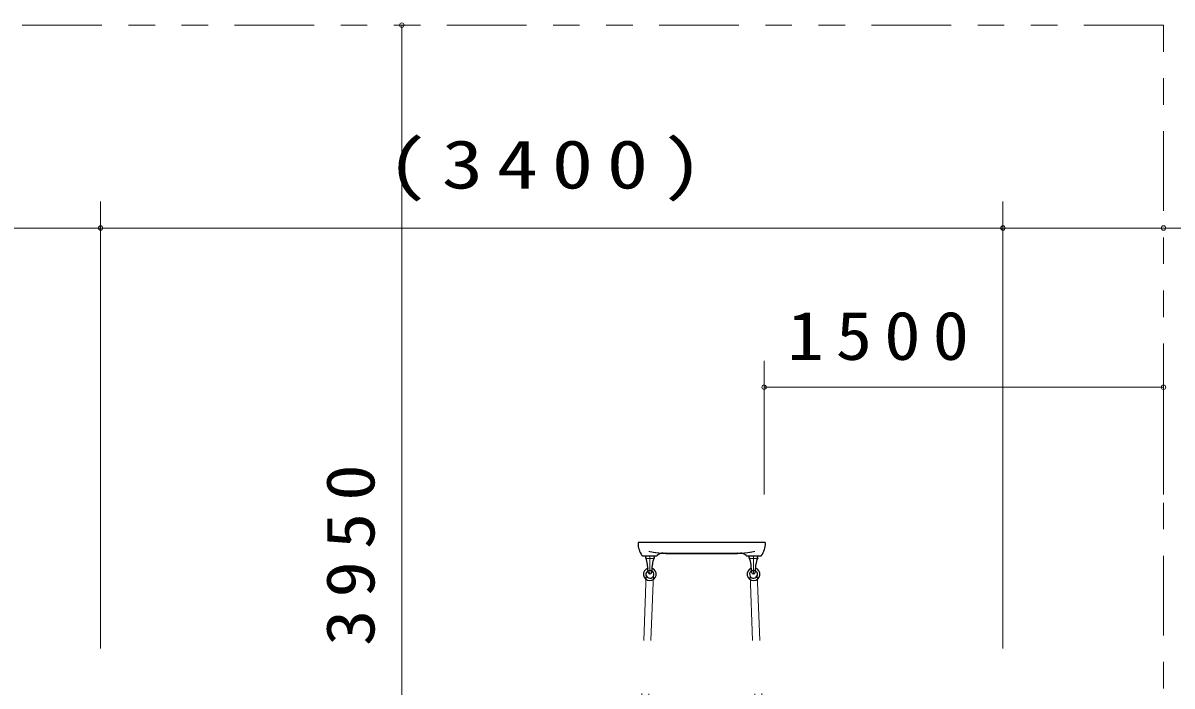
# Model space of a CAD drawing. Units: millimetres on the paper, with parts at other scales. Extents: x 197 to 617, y 140 to 437.
# Drawn here: x 539.33 to 582.62, y 303.97 to 328.96 of the extents above; entities that cross this region are included whole.
import ezdxf

# ---------------------------------------------------------------- set-up
doc = ezdxf.new("R2010")
doc.units = ezdxf.units.MM
for name, pattern in [('USER1', [4.5, 2.5, -2]), ('USER2', [6, 3, -1, 1, -1]), ('USER3', [8, 3, -1, 1, -1, 1, -1])]:
    doc.linetypes.add(name, pattern=pattern)
doc.layers.add('線', color=2, linetype='Continuous', lineweight=25)
doc.layers.add('補助', color=2, linetype='Continuous', lineweight=13)
doc.styles.add('ＭＳ ゴシック', font='')
doc.styles.get('ＭＳ ゴシック').set_extended_font_data('MS Gothic')

# ---------------------------------------------------------------- blocks, each defined once
blk = doc.blocks.new('dimension_origin')
at = {"color": 0, "linetype": 'Continuous', "lineweight": -2}
blk.add_circle((0, 0), 1.25, dxfattribs=at)

msp = doc.modelspace()

# ---------------------------------------------------------------- linework, layer by layer
at = {"layer": '線', "color": 131}
for p, q in [((567.272, 309.381), (562.532, 309.381)), ((562.665, 308.881), (563.213, 308.881)), ((563.069, 308.881), (563.089, 308.881)), ((563.332, 308.981), (566.472, 308.981)), ((563.552, 308.965), (563.55, 308.972)), ((563.557, 308.961), (563.607, 308.961)), ((563.607, 308.961), (566.197, 308.961)), ((566.197, 308.961), (566.247, 308.961)), ((566.254, 308.972), (566.252, 308.965)), ((566.591, 308.881), (567.139, 308.881)), ((566.715, 308.881), (566.734, 308.881))]:
    msp.add_line(p, q, dxfattribs=at)
at = {"layer": '線', "color": 7, "lineweight": 13}
for p, q in [((563.115, 308.881), (562.789, 308.881)), ((562.818, 308.781), (562.952, 308.774)), ((563.086, 308.781), (562.952, 308.774)), ((566.689, 308.881), (567.015, 308.881)), ((566.718, 308.781), (566.852, 308.774)), ((566.986, 308.781), (566.852, 308.774))]:
    msp.add_line(p, q, dxfattribs=at)
at = {"layer": '線', "linetype": 'USER2', "lineweight": 13}
for p, q in [((562.952, 308.881), (562.952, 308.191)), ((566.852, 308.881), (566.852, 308.191))]:
    msp.add_line(p, q, dxfattribs=at)
at = {"layer": '線', "color": 7}
for p, q in [((562.882, 308.256), (562.86, 308.547)), ((563.022, 308.256), (563.043, 308.547)), ((566.782, 308.256), (566.76, 308.547)), ((566.922, 308.256), (566.943, 308.547))]:
    msp.add_line(p, q, dxfattribs=at)
at = {"layer": '線', "color": 4, "linetype": 'USER1', "lineweight": 13}
for p, q in [((562.814, 308.187), (562.119, 290.057)), ((563.079, 308.176), (562.384, 290.047)), ((566.725, 308.176), (567.419, 290.047)), ((566.99, 308.187), (567.684, 290.057))]:
    msp.add_line(p, q, dxfattribs=at)
at = {"layer": '線', "linetype": 'USER3', "lineweight": 13}
msp.add_lwpolyline([(536.202, 249.877), (582.302, 249.877), (582.302, 328.877), (536.202, 328.877)], close=True, dxfattribs=at)
at = {"layer": '線', "color": 131}
for centre, radius, start, end in [((562.532, 309.351), 0.03, 90, 180), ((563.302, 309.351), 0.8, 180, 215.2344), ((566.502, 309.351), 0.8, 324.7656, 0), ((567.272, 309.351), 0.03, 0, 90), ((562.665, 308.901), 0.02, 215.2344, 270), ((563.213, 308.901), 0.02, 270, 316.5675), ((563.445, 308.681), 0.3, 90, 136.5675), ((563.536, 308.966), 0.015, 20, 90), ((563.557, 308.966), 0.005, 200, 270), ((566.247, 308.966), 0.005, 270, 340), ((566.268, 308.966), 0.015, 90, 160), ((566.358, 308.681), 0.3, 43.4325, 90), ((566.591, 308.901), 0.02, 223.4325, 270), ((567.139, 308.901), 0.02, 270, 324.7656)]:
    msp.add_arc(centre, radius, start, end, dxfattribs=at)
at = {"layer": '線', "color": 7, "lineweight": 13}
for centre, radius, start, end in [((562.789, 308.869), 0.012, 90, 180), ((562.82, 308.811), 0.03, 204.9727, 270), ((563.084, 308.811), 0.03, 270, 335.0273), ((563.115, 308.869), 0.012, 0, 90), ((566.689, 308.869), 0.012, 90, 180), ((566.72, 308.811), 0.03, 204.9727, 270), ((566.984, 308.811), 0.03, 270, 335.0273), ((567.015, 308.869), 0.012, 0, 90)]:
    msp.add_arc(centre, radius, start, end, dxfattribs=at)
at = {"layer": '線', "color": 7}
for centre, radius, start, end in [((562.944, 308.869), 0.167, 180, 205.6338), ((562.162, 308.494), 0.7, 4.2913, 25.6338), ((563.741, 308.494), 0.7, 154.3662, 175.7087), ((562.959, 308.869), 0.167, 335.0273, 0), ((566.844, 308.869), 0.167, 180, 204.9727), ((566.062, 308.494), 0.7, 4.2913, 25.6338), ((567.641, 308.494), 0.7, 154.3662, 175.7087), ((566.859, 308.869), 0.167, 334.3662, 0), ((562.948, 308.181), 0.24, 106.4043, 267.8627), ((562.948, 308.181), 0.15, 113.795, 267.8627), ((562.948, 308.181), 0.24, 267.8627, 71.9574), ((562.948, 308.181), 0.15, 267.8627, 63.472), ((566.855, 308.181), 0.24, 108.0426, 272.1373), ((566.855, 308.181), 0.15, 116.528, 272.1373), ((566.855, 308.181), 0.15, 272.1373, 66.205), ((566.855, 308.181), 0.24, 272.1373, 73.5957), ((562.952, 308.261), 0.07, 184.2913, 355.7087), ((566.852, 308.261), 0.07, 184.2913, 355.7087)]:
    msp.add_arc(centre, radius, start, end, dxfattribs=at)
at = {"layer": '線', "color": 7, "linetype": 'USER1', "lineweight": 13}
for centre in [(562.952, 308.261), (566.852, 308.261)]:
    msp.add_arc(centre, 0.07, 355.7087, 184.2913, dxfattribs=at)
at = {"layer": '線', "color": 131, "lineweight": 13}
for points, knots in [([(563.228, 308.987), (563.226, 308.987), (563.225, 308.988), (563.223, 308.988), (563.221, 308.988), (563.22, 308.988), (563.218, 308.988), (563.216, 308.989), (563.215, 308.989), (563.213, 308.989), (563.211, 308.989), (563.21, 308.989), (563.208, 308.989), (563.206, 308.99), (563.205, 308.99), (563.203, 308.99), (563.201, 308.99), (563.2, 308.99), (563.198, 308.991), (563.197, 308.991), (563.195, 308.991), (563.193, 308.991), (563.192, 308.991), (563.19, 308.992), (563.188, 308.992), (563.187, 308.992), (563.185, 308.992), (563.183, 308.992), (563.182, 308.993), (563.18, 308.993), (563.178, 308.993), (563.177, 308.993), (563.175, 308.993), (563.174, 308.994), (563.172, 308.994), (563.17, 308.994), (563.169, 308.994), (563.167, 308.995), (563.165, 308.995), (563.164, 308.995), (563.162, 308.995), (563.16, 308.995), (563.159, 308.996), (563.157, 308.996), (563.156, 308.996), (563.154, 308.996), (563.152, 308.997), (563.151, 308.997), (563.149, 308.997), (563.147, 308.997), (563.146, 308.998), (563.144, 308.998), (563.142, 308.998), (563.141, 308.998), (563.139, 308.999), (563.137, 308.999), (563.136, 308.999), (563.134, 308.999), (563.133, 309), (563.131, 309), (563.129, 309), (563.128, 309), (563.126, 309.001), (563.124, 309.001), (563.123, 309.001), (563.121, 309.001), (563.12, 309.002), (563.118, 309.002), (563.116, 309.002), (563.115, 309.002), (563.113, 309.003), (563.111, 309.003), (563.11, 309.003), (563.108, 309.003), (563.106, 309.004), (563.105, 309.004), (563.103, 309.004), (563.102, 309.004), (563.1, 309.005), (563.098, 309.005), (563.097, 309.005), (563.095, 309.006), (563.093, 309.006), (563.092, 309.006), (563.09, 309.006), (563.088, 309.007), (563.087, 309.007), (563.085, 309.007), (563.084, 309.008), (563.082, 309.008), (563.08, 309.008), (563.079, 309.008), (563.077, 309.009), (563.075, 309.009), (563.074, 309.009), (563.072, 309.01), (563.071, 309.01), (563.069, 309.01), (563.067, 309.01), (563.066, 309.011), (563.064, 309.011), (563.062, 309.011), (563.061, 309.012), (563.059, 309.012), (563.057, 309.012), (563.056, 309.012), (563.054, 309.013), (563.053, 309.013), (563.051, 309.013), (563.049, 309.014), (563.048, 309.014), (563.046, 309.014), (563.044, 309.014), (563.043, 309.015), (563.041, 309.015), (563.04, 309.015), (563.038, 309.016), (563.036, 309.016), (563.035, 309.016), (563.033, 309.017), (563.031, 309.017), (563.03, 309.017), (563.028, 309.018), (563.027, 309.018), (563.025, 309.018), (563.023, 309.018), (563.022, 309.019), (563.02, 309.019), (563.018, 309.019), (563.017, 309.02), (563.015, 309.02), (563.014, 309.02), (563.012, 309.021), (563.01, 309.021), (563.009, 309.021), (563.007, 309.022), (563.005, 309.022), (563.004, 309.022), (563.002, 309.023), (563.001, 309.023), (562.999, 309.023), (562.997, 309.024), (562.996, 309.024), (562.994, 309.024), (562.992, 309.024), (562.991, 309.025), (562.989, 309.025), (562.988, 309.025), (562.986, 309.026), (562.984, 309.026), (562.983, 309.026), (562.981, 309.027), (562.979, 309.027), (562.978, 309.027), (562.976, 309.028), (562.975, 309.028), (562.973, 309.028), (562.971, 309.029), (562.97, 309.029), (562.968, 309.029), (562.966, 309.03), (562.965, 309.03), (562.963, 309.03), (562.962, 309.031), (562.96, 309.031), (562.958, 309.031), (562.957, 309.032), (562.955, 309.032), (562.953, 309.032), (562.952, 309.033), (562.95, 309.033), (562.949, 309.033), (562.947, 309.034), (562.945, 309.034), (562.944, 309.034), (562.942, 309.035), (562.941, 309.035), (562.939, 309.035), (562.937, 309.036), (562.936, 309.036), (562.934, 309.037), (562.932, 309.037), (562.931, 309.037), (562.929, 309.038), (562.928, 309.038), (562.926, 309.038), (562.924, 309.039), (562.923, 309.039), (562.921, 309.039), (562.919, 309.04), (562.918, 309.04), (562.916, 309.04), (562.915, 309.041), (562.913, 309.041), (562.911, 309.041), (562.91, 309.042), (562.908, 309.042), (562.907, 309.042), (562.905, 309.043)], [0, 0, 0, 0, 1, 1, 1, 2, 2, 2, 3, 3, 3, 4, 4, 4, 5, 5, 5, 6, 6, 6, 7, 7, 7, 8, 8, 8, 9, 9, 9, 10, 10, 10, 11, 11, 11, 12, 12, 12, 13, 13, 13, 14, 14, 14, 15, 15, 15, 16, 16, 16, 17, 17, 17, 18, 18, 18, 19, 19, 19, 20, 20, 20, 21, 21, 21, 22, 22, 22, 23, 23, 23, 24, 24, 24, 25, 25, 25, 26, 26, 26, 27, 27, 27, 28, 28, 28, 29, 29, 29, 30, 30, 30, 31, 31, 31, 32, 32, 32, 33, 33, 33, 34, 34, 34, 35, 35, 35, 36, 36, 36, 37, 37, 37, 38, 38, 38, 39, 39, 39, 40, 40, 40, 41, 41, 41, 42, 42, 42, 43, 43, 43, 44, 44, 44, 45, 45, 45, 46, 46, 46, 47, 47, 47, 48, 48, 48, 49, 49, 49, 50, 50, 50, 51, 51, 51, 52, 52, 52, 53, 53, 53, 54, 54, 54, 55, 55, 55, 56, 56, 56, 57, 57, 57, 58, 58, 58, 59, 59, 59, 60, 60, 60, 61, 61, 61, 62, 62, 62, 63, 63, 63, 64, 64, 64, 65, 65, 65, 66, 66, 66, 66]), ([(563.332, 308.981), (563.331, 308.981), (563.33, 308.981), (563.329, 308.981), (563.327, 308.981), (563.326, 308.981), (563.325, 308.981), (563.324, 308.981), (563.323, 308.981), (563.322, 308.981), (563.32, 308.981), (563.319, 308.981), (563.318, 308.982), (563.317, 308.982), (563.316, 308.982), (563.315, 308.982), (563.313, 308.982), (563.312, 308.982), (563.311, 308.982), (563.31, 308.982), (563.309, 308.982), (563.308, 308.982), (563.306, 308.982), (563.305, 308.982), (563.304, 308.982), (563.303, 308.982), (563.302, 308.982), (563.301, 308.982), (563.3, 308.982), (563.298, 308.982), (563.297, 308.982), (563.296, 308.982), (563.295, 308.982), (563.294, 308.982), (563.293, 308.982), (563.291, 308.982), (563.29, 308.982), (563.289, 308.983), (563.288, 308.983), (563.287, 308.983), (563.286, 308.983), (563.284, 308.983), (563.283, 308.983), (563.282, 308.983), (563.281, 308.983), (563.28, 308.983), (563.279, 308.983), (563.278, 308.983), (563.276, 308.983), (563.275, 308.983), (563.274, 308.983), (563.273, 308.983), (563.272, 308.984), (563.271, 308.984), (563.269, 308.984), (563.268, 308.984), (563.267, 308.984), (563.266, 308.984), (563.265, 308.984), (563.264, 308.984), (563.262, 308.984), (563.261, 308.984), (563.26, 308.984), (563.259, 308.984), (563.258, 308.985), (563.257, 308.985), (563.256, 308.985), (563.254, 308.985), (563.253, 308.985), (563.252, 308.985), (563.251, 308.985), (563.25, 308.985), (563.249, 308.985), (563.247, 308.985), (563.246, 308.986), (563.245, 308.986), (563.244, 308.986), (563.243, 308.986), (563.242, 308.986), (563.241, 308.986), (563.239, 308.986), (563.238, 308.986), (563.237, 308.986), (563.236, 308.987), (563.235, 308.987), (563.234, 308.987), (563.232, 308.987), (563.231, 308.987), (563.23, 308.987), (563.229, 308.987), (563.228, 308.987)], [0, 0, 0, 0, 1, 1, 1, 2, 2, 2, 3, 3, 3, 4, 4, 4, 5, 5, 5, 6, 6, 6, 7, 7, 7, 8, 8, 8, 9, 9, 9, 10, 10, 10, 11, 11, 11, 12, 12, 12, 13, 13, 13, 14, 14, 14, 15, 15, 15, 16, 16, 16, 17, 17, 17, 18, 18, 18, 19, 19, 19, 20, 20, 20, 21, 21, 21, 22, 22, 22, 23, 23, 23, 24, 24, 24, 25, 25, 25, 26, 26, 26, 27, 27, 27, 28, 28, 28, 29, 29, 29, 30, 30, 30, 30]), ([(566.576, 308.987), (566.575, 308.987), (566.574, 308.987), (566.572, 308.987), (566.571, 308.987), (566.57, 308.987), (566.569, 308.987), (566.568, 308.987), (566.567, 308.986), (566.566, 308.986), (566.564, 308.986), (566.563, 308.986), (566.562, 308.986), (566.561, 308.986), (566.56, 308.986), (566.559, 308.986), (566.557, 308.986), (566.556, 308.985), (566.555, 308.985), (566.554, 308.985), (566.553, 308.985), (566.552, 308.985), (566.55, 308.985), (566.549, 308.985), (566.548, 308.985), (566.547, 308.985), (566.546, 308.985), (566.545, 308.984), (566.544, 308.984), (566.542, 308.984), (566.541, 308.984), (566.54, 308.984), (566.539, 308.984), (566.538, 308.984), (566.537, 308.984), (566.535, 308.984), (566.534, 308.984), (566.533, 308.984), (566.532, 308.984), (566.531, 308.983), (566.53, 308.983), (566.529, 308.983), (566.527, 308.983), (566.526, 308.983), (566.525, 308.983), (566.524, 308.983), (566.523, 308.983), (566.522, 308.983), (566.52, 308.983), (566.519, 308.983), (566.518, 308.983), (566.517, 308.983), (566.516, 308.983), (566.515, 308.983), (566.513, 308.982), (566.512, 308.982), (566.511, 308.982), (566.51, 308.982), (566.509, 308.982), (566.508, 308.982), (566.506, 308.982), (566.505, 308.982), (566.504, 308.982), (566.503, 308.982), (566.502, 308.982), (566.501, 308.982), (566.5, 308.982), (566.498, 308.982), (566.497, 308.982), (566.496, 308.982), (566.495, 308.982), (566.494, 308.982), (566.493, 308.982), (566.491, 308.982), (566.49, 308.982), (566.489, 308.982), (566.488, 308.982), (566.487, 308.982), (566.486, 308.982), (566.484, 308.981), (566.483, 308.981), (566.482, 308.981), (566.481, 308.981), (566.48, 308.981), (566.479, 308.981), (566.478, 308.981), (566.476, 308.981), (566.475, 308.981), (566.474, 308.981), (566.473, 308.981), (566.472, 308.981)], [0, 0, 0, 0, 1, 1, 1, 2, 2, 2, 3, 3, 3, 4, 4, 4, 5, 5, 5, 6, 6, 6, 7, 7, 7, 8, 8, 8, 9, 9, 9, 10, 10, 10, 11, 11, 11, 12, 12, 12, 13, 13, 13, 14, 14, 14, 15, 15, 15, 16, 16, 16, 17, 17, 17, 18, 18, 18, 19, 19, 19, 20, 20, 20, 21, 21, 21, 22, 22, 22, 23, 23, 23, 24, 24, 24, 25, 25, 25, 26, 26, 26, 27, 27, 27, 28, 28, 28, 29, 29, 29, 30, 30, 30, 30]), ([(566.899, 309.043), (566.897, 309.042), (566.896, 309.042), (566.894, 309.042), (566.892, 309.041), (566.891, 309.041), (566.889, 309.041), (566.887, 309.04), (566.886, 309.04), (566.884, 309.04), (566.883, 309.039), (566.881, 309.039), (566.879, 309.039), (566.878, 309.038), (566.876, 309.038), (566.875, 309.038), (566.873, 309.037), (566.871, 309.037), (566.87, 309.037), (566.868, 309.036), (566.866, 309.036), (566.865, 309.035), (566.863, 309.035), (566.862, 309.035), (566.86, 309.034), (566.858, 309.034), (566.857, 309.034), (566.855, 309.033), (566.853, 309.033), (566.852, 309.033), (566.85, 309.032), (566.849, 309.032), (566.847, 309.032), (566.845, 309.031), (566.844, 309.031), (566.842, 309.031), (566.84, 309.03), (566.839, 309.03), (566.837, 309.03), (566.836, 309.029), (566.834, 309.029), (566.832, 309.029), (566.831, 309.028), (566.829, 309.028), (566.828, 309.028), (566.826, 309.027), (566.824, 309.027), (566.823, 309.027), (566.821, 309.026), (566.819, 309.026), (566.818, 309.026), (566.816, 309.025), (566.815, 309.025), (566.813, 309.025), (566.811, 309.024), (566.81, 309.024), (566.808, 309.024), (566.806, 309.024), (566.805, 309.023), (566.803, 309.023), (566.802, 309.023), (566.8, 309.022), (566.798, 309.022), (566.797, 309.022), (566.795, 309.021), (566.793, 309.021), (566.792, 309.021), (566.79, 309.02), (566.789, 309.02), (566.787, 309.02), (566.785, 309.019), (566.784, 309.019), (566.782, 309.019), (566.78, 309.018), (566.779, 309.018), (566.777, 309.018), (566.776, 309.018), (566.774, 309.017), (566.772, 309.017), (566.771, 309.017), (566.769, 309.016), (566.767, 309.016), (566.766, 309.016), (566.764, 309.015), (566.763, 309.015), (566.761, 309.015), (566.759, 309.014), (566.758, 309.014), (566.756, 309.014), (566.754, 309.014), (566.753, 309.013), (566.751, 309.013), (566.749, 309.013), (566.748, 309.012), (566.746, 309.012), (566.745, 309.012), (566.743, 309.012), (566.741, 309.011), (566.74, 309.011), (566.738, 309.011), (566.736, 309.01), (566.735, 309.01), (566.733, 309.01), (566.732, 309.01), (566.73, 309.009), (566.728, 309.009), (566.727, 309.009), (566.725, 309.008), (566.723, 309.008), (566.722, 309.008), (566.72, 309.008), (566.719, 309.007), (566.717, 309.007), (566.715, 309.007), (566.714, 309.006), (566.712, 309.006), (566.71, 309.006), (566.709, 309.006), (566.707, 309.005), (566.705, 309.005), (566.704, 309.005), (566.702, 309.004), (566.701, 309.004), (566.699, 309.004), (566.697, 309.004), (566.696, 309.003), (566.694, 309.003), (566.692, 309.003), (566.691, 309.003), (566.689, 309.002), (566.687, 309.002), (566.686, 309.002), (566.684, 309.002), (566.683, 309.001), (566.681, 309.001), (566.679, 309.001), (566.678, 309.001), (566.676, 309), (566.674, 309), (566.673, 309), (566.671, 309), (566.669, 308.999), (566.668, 308.999), (566.666, 308.999), (566.665, 308.999), (566.663, 308.998), (566.661, 308.998), (566.66, 308.998), (566.658, 308.998), (566.656, 308.997), (566.655, 308.997), (566.653, 308.997), (566.651, 308.997), (566.65, 308.996), (566.648, 308.996), (566.647, 308.996), (566.645, 308.996), (566.643, 308.995), (566.642, 308.995), (566.64, 308.995), (566.638, 308.995), (566.637, 308.995), (566.635, 308.994), (566.633, 308.994), (566.632, 308.994), (566.63, 308.994), (566.629, 308.993), (566.627, 308.993), (566.625, 308.993), (566.624, 308.993), (566.622, 308.993), (566.62, 308.992), (566.619, 308.992), (566.617, 308.992), (566.615, 308.992), (566.614, 308.992), (566.612, 308.991), (566.61, 308.991), (566.609, 308.991), (566.607, 308.991), (566.606, 308.991), (566.604, 308.99), (566.602, 308.99), (566.601, 308.99), (566.599, 308.99), (566.597, 308.99), (566.596, 308.989), (566.594, 308.989), (566.592, 308.989), (566.591, 308.989), (566.589, 308.989), (566.587, 308.989), (566.586, 308.988), (566.584, 308.988), (566.582, 308.988), (566.581, 308.988), (566.579, 308.988), (566.578, 308.987), (566.576, 308.987)], [0, 0, 0, 0, 1, 1, 1, 2, 2, 2, 3, 3, 3, 4, 4, 4, 5, 5, 5, 6, 6, 6, 7, 7, 7, 8, 8, 8, 9, 9, 9, 10, 10, 10, 11, 11, 11, 12, 12, 12, 13, 13, 13, 14, 14, 14, 15, 15, 15, 16, 16, 16, 17, 17, 17, 18, 18, 18, 19, 19, 19, 20, 20, 20, 21, 21, 21, 22, 22, 22, 23, 23, 23, 24, 24, 24, 25, 25, 25, 26, 26, 26, 27, 27, 27, 28, 28, 28, 29, 29, 29, 30, 30, 30, 31, 31, 31, 32, 32, 32, 33, 33, 33, 34, 34, 34, 35, 35, 35, 36, 36, 36, 37, 37, 37, 38, 38, 38, 39, 39, 39, 40, 40, 40, 41, 41, 41, 42, 42, 42, 43, 43, 43, 44, 44, 44, 45, 45, 45, 46, 46, 46, 47, 47, 47, 48, 48, 48, 49, 49, 49, 50, 50, 50, 51, 51, 51, 52, 52, 52, 53, 53, 53, 54, 54, 54, 55, 55, 55, 56, 56, 56, 57, 57, 57, 58, 58, 58, 59, 59, 59, 60, 60, 60, 61, 61, 61, 62, 62, 62, 63, 63, 63, 64, 64, 64, 65, 65, 65, 66, 66, 66, 66])]:
    msp.add_open_spline(points, degree=3, knots=knots, dxfattribs=at)
at = {"layer": '補助'}
for p, q in [((553.602, 289.377), (553.602, 328.877)), ((542.252, 305.377), (542.252, 322.231)), ((542.252, 305.377), (542.252, 322.231)), ((576.252, 305.377), (576.252, 322.231)), ((576.252, 305.377), (576.252, 322.231)), ((542.252, 321.231), (525.703, 321.231)), ((542.252, 321.231), (576.252, 321.231)), ((576.252, 321.231), (592.801, 321.231)), ((567.252, 311.181), (567.252, 316.231)), ((582.302, 311.181), (582.302, 316.231)), ((567.252, 315.231), (582.302, 315.231))]:
    msp.add_line(p, q, dxfattribs=at)

# ---------------------------------------------------------------- block references
at = {"layer": '補助', "xscale": 0.0667, "yscale": 0.0667}
for p, rotation in [((553.602, 328.877), 270), ((542.252, 321.231), 180), ((576.252, 321.231), 180), ((582.302, 321.231), 180), ((582.302, 315.231), 180)]:
    msp.add_blockref('dimension_origin', p, dxfattribs=dict(at, rotation=rotation))
for p in [(542.252, 321.231), (576.252, 321.231), (567.252, 315.231)]:
    msp.add_blockref('dimension_origin', p, dxfattribs=at)

# ---------------------------------------------------------------- texts
at = {"layer": '補助', "char_height": 1.833, "attachment_point": 8, "style": 'ＭＳ ゴシック'}
for s, insert in [('\\T1.33;\\W1.25;(3400)', (559.252, 322.231)), ('\\T1.33;\\W1.1;1500', (571.777, 316.231))]:
    msp.add_mtext(s, dxfattribs=dict(at, insert=insert))
at = {"layer": '補助', "insert": (552.602, 309.127), "char_height": 1.833, "attachment_point": 8, "rotation": 90, "style": 'ＭＳ ゴシック'}
msp.add_mtext('\\T1.33;\\W1.1;3950', dxfattribs=at)

doc.saveas('drawing.dxf')
